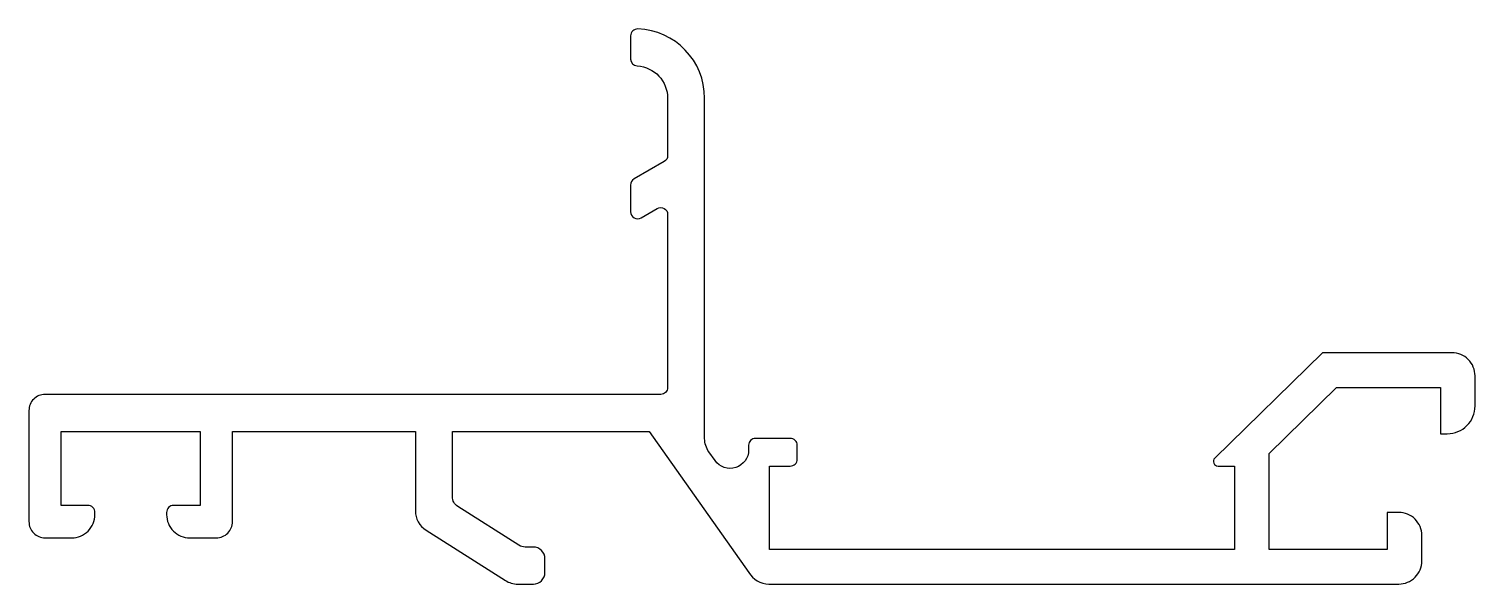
# Model space of a CAD drawing. Extents: x 135 to 197.5, y 223.3 to 247.3.
import ezdxf

# ---------------------------------------------------------------- set-up
doc = ezdxf.new("R2010")
doc.units = 0
doc.layers.get('0').update_dxf_attribs({"linetype": 'CONTINUOUS'})

msp = doc.modelspace()

# ---------------------------------------------------------------- linework, layer by layer
msp.add_lwpolyline([(157.295, 224.403, 0.414214), (156.795, 224.903), (156.44, 224.903, -0.142087), (156.172, 224.981), (153.527, 226.656, -0.257001), (153.295, 227.078), (153.295, 229.903), (161.795, 229.903), (166.104, 223.81, 0.269951), (166.973, 223.303), (194.195, 223.303, 0.414214), (195.195, 224.303), (195.195, 225.403, 0.414214), (194.195, 226.403), (193.695, 226.403), (193.695, 224.803), (188.595, 224.803), (188.595, 228.949), (191.507, 231.803), (195.995, 231.803), (195.995, 229.803), (196.295, 229.803, 0.414214), (197.495, 231.003), (197.495, 232.303, 0.414214), (196.495, 233.303), (190.895, 233.303), (186.245, 228.746, 0.671837), (186.385, 228.403), (187.095, 228.403), (187.095, 224.803), (166.995, 224.803), (166.995, 228.403), (167.899, 228.403, 0.414214), (168.199, 228.703), (168.199, 229.303, 0.414214), (167.899, 229.603), (166.399, 229.603, 0.414214), (166.099, 229.303), (166.099, 229.104, -0.731455), (164.646, 228.642), (164.383, 229.014, -0.155098), (164.199, 229.592), (164.199, 244.303, 0.403404), (161.31, 247.301, 0.425106), (160.999, 247.001), (160.999, 246, 0.397078), (161.282, 245.701, -0.397078), (162.599, 244.303), (162.599, 241.824, -0.267949), (162.449, 241.564), (161.149, 240.814, 0.267949), (160.999, 240.554), (160.999, 239.399, 0.57735), (161.449, 239.139), (162.149, 239.543, -0.57735), (162.599, 239.284), (162.599, 231.803, -0.414214), (162.299, 231.503), (135.695, 231.503, 0.414214), (134.995, 230.803), (134.995, 226.003, 0.414214), (135.695, 225.303), (136.845, 225.303, 0.414214), (137.845, 226.303), (137.845, 226.403, 0.414214), (137.545, 226.703), (136.395, 226.703), (136.395, 229.903), (142.395, 229.903), (142.395, 226.703), (141.245, 226.703, 0.414214), (140.945, 226.403), (140.945, 226.303, 0.414214), (141.945, 225.303), (143.095, 225.303, 0.414214), (143.795, 226.003), (143.795, 229.903), (151.695, 229.903), (151.695, 226.473, 0.257001), (152.16, 225.628), (155.586, 223.458, 0.142087), (156.121, 223.303), (156.795, 223.303, 0.414214), (157.295, 223.803)], format="xyb", close=True)

doc.saveas('drawing.dxf')
